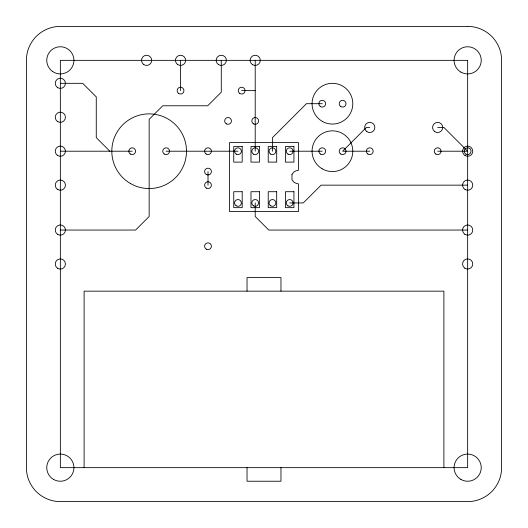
<?xml version="1.0" encoding="UTF-8"?>
<svg xmlns="http://www.w3.org/2000/svg" width="528" height="528" viewBox="0 0 528 528"><rect width="100%" height="100%" fill="white"/><g stroke="black" fill="none" stroke-linecap="round" stroke-linejoin="round"><path stroke-width="0.79" d="M60.344 83.325L82.685 83.325L96.268 96.901L96.268 137.63L109.844 151.213M241.639 90.631L255.215 90.631M322.245 103.693L306.398 103.693L272.461 137.63L272.461 151.213M369.765 127.453L366.373 127.453L342.613 151.213L369.765 151.213M437.653 127.453L443.896 127.453L467.656 151.213L437.653 151.213M60.344 151.213L132.185 151.213M166.129 151.213L237.97 151.213M289.7 151.213L322.245 151.213M467.656 185.15L321.064 185.15L303.277 202.937L289.7 202.937M60.344 230.056L135.584 230.056L149.16 216.48L149.16 119.354L162.736 105.778L207.695 105.778L221.272 92.202L221.272 60.344M467.656 230.056L268.792 230.056L255.215 216.48L255.215 202.937M443.896 467.656L443.896 291.152L84.104 291.152L84.104 467.656M280.969 291.152L280.969 277.576L247.031 277.576L247.031 291.152M280.969 467.656L280.969 481.232L247.031 481.232L247.031 467.656M255.215 60.344L255.215 151.213M208.006 171.574L208.006 185.15M180.543 60.344L180.543 90.631M291.977 174.471L291.977 179.678L293.608 181.955L295.885 183.256L298.485 183.902L298.485 211.556L229.515 211.556L229.515 142.586L298.485 142.586L298.485 170.24L295.885 170.894L293.608 172.194L291.977 174.471M467.656 26.4L60.344 26.4A33.944 33.944 0 0 0 26.4 60.344L26.4 467.656A33.944 33.944 0 0 0 60.344 501.6L467.656 501.6A33.944 33.944 0 0 0 501.6 467.656L501.6 60.344A33.944 33.944 0 0 0 467.656 26.4M467.656 60.344L60.344 60.344L60.344 467.656L467.656 467.656L467.656 60.344M242.2 146.494L233.746 146.494L233.746 162.109L242.2 162.109L242.2 146.494M259.446 146.494L250.985 146.494L250.985 162.109L259.446 162.109L259.446 146.494M276.685 146.494L268.231 146.494L268.231 162.109L276.685 162.109L276.685 146.494M293.931 146.494L285.47 146.494L285.47 162.109L293.931 162.109L293.931 146.494M242.2 191.71L233.746 191.71L233.746 207.656L242.2 207.656L242.2 191.71M259.446 191.71L250.985 191.71L250.985 207.656L259.446 207.656L259.446 191.71M276.685 191.71L268.231 191.71L268.231 207.656L276.685 207.656L276.685 191.71M293.931 191.71L285.47 191.71L285.47 207.656L293.931 207.656L293.931 191.71M340.712 154.018A3.392 3.392 0 0 0 345.998 151.45A3.392 3.392 0 0 0 341.128 148.157A3.392 3.392 0 0 0 340.712 154.018M320.344 154.018A3.392 3.392 0 0 0 325.631 151.45A3.392 3.392 0 0 0 320.76 148.157A3.392 3.392 0 0 0 320.344 154.018M288.004 205.88A3.392 3.392 0 0 0 293.093 202.937A3.392 3.392 0 0 0 288.004 200A3.392 3.392 0 0 0 288.004 205.88M270.758 205.88A3.392 3.392 0 0 0 275.854 202.937A3.392 3.392 0 0 0 270.758 200A3.392 3.392 0 0 0 270.758 205.88M253.519 205.88A3.392 3.392 0 0 0 258.608 202.937A3.392 3.392 0 0 0 253.519 200A3.392 3.392 0 0 0 253.519 205.88M236.069 205.748A3.392 3.392 0 0 0 241.355 203.181A3.392 3.392 0 0 0 236.491 199.888A3.392 3.392 0 0 0 236.069 205.748M288.004 154.15A3.392 3.392 0 0 0 293.093 151.213A3.392 3.392 0 0 0 288.004 148.269A3.392 3.392 0 0 0 288.004 154.15M270.758 154.15A3.392 3.392 0 0 0 275.854 151.213A3.392 3.392 0 0 0 270.758 148.269A3.392 3.392 0 0 0 270.758 154.15M253.519 154.15A3.392 3.392 0 0 0 258.608 151.213A3.392 3.392 0 0 0 253.519 148.269A3.392 3.392 0 0 0 253.519 154.15M236.273 154.15A3.392 3.392 0 0 0 241.369 151.213A3.392 3.392 0 0 0 236.273 148.269A3.392 3.392 0 0 0 236.273 154.15M130.489 183.546A37.336 37.336 0 0 0 186.496 151.213A37.336 37.336 0 0 0 130.489 118.873A37.336 37.336 0 0 0 130.489 183.546M164.228 154.018A3.392 3.392 0 0 0 169.514 151.45A3.392 3.392 0 0 0 164.644 148.157A3.392 3.392 0 0 0 164.228 154.018M130.284 154.018A3.392 3.392 0 0 0 135.571 151.45A3.392 3.392 0 0 0 130.706 148.157A3.392 3.392 0 0 0 130.284 154.018M322.245 168.848A20.368 20.368 0 0 0 352.796 151.213A20.368 20.368 0 0 0 322.245 133.571A20.368 20.368 0 0 0 322.245 168.848M435.752 154.018A3.392 3.392 0 0 0 441.038 151.45A3.392 3.392 0 0 0 436.168 148.157A3.392 3.392 0 0 0 435.752 154.018M367.864 154.018A3.392 3.392 0 0 0 373.151 151.45A3.392 3.392 0 0 0 368.28 148.157A3.392 3.392 0 0 0 367.864 154.018M465.96 154.15A3.392 3.392 0 0 0 471.049 151.213A3.392 3.392 0 0 0 465.96 148.269A3.392 3.392 0 0 0 465.96 154.15M206.105 154.018A3.392 3.392 0 0 0 211.391 151.45A3.392 3.392 0 0 0 206.521 148.157A3.392 3.392 0 0 0 206.105 154.018M52.734 71.584A13.576 13.576 0 0 0 73.887 61.314A13.576 13.576 0 0 0 54.41 48.127A13.576 13.576 0 0 0 52.734 71.584M53.552 479.417A13.576 13.576 0 0 0 73.92 467.656A13.576 13.576 0 0 0 53.552 455.902A13.576 13.576 0 0 0 53.552 479.417M460.871 479.417A13.576 13.576 0 0 0 481.232 467.656A13.576 13.576 0 0 0 460.871 455.902A13.576 13.576 0 0 0 460.871 479.417M460.871 72.098A13.576 13.576 0 0 0 481.232 60.344A13.576 13.576 0 0 0 460.871 48.583A13.576 13.576 0 0 0 460.871 72.098M57.796 155.621A5.089 5.089 0 0 0 65.432 151.213A5.089 5.089 0 0 0 57.796 146.797A5.089 5.089 0 0 0 57.796 155.621M465.109 155.621A5.089 5.089 0 0 0 472.751 151.213A5.089 5.089 0 0 0 465.109 146.797A5.089 5.089 0 0 0 465.109 155.621M252.668 64.753A5.089 5.089 0 0 0 260.304 60.344A5.089 5.089 0 0 0 252.668 55.935A5.089 5.089 0 0 0 252.668 64.753M464.805 234.274A5.089 5.089 0 0 0 472.738 230.419A5.089 5.089 0 0 0 465.432 225.476A5.089 5.089 0 0 0 464.805 234.274M322.245 121.328A20.368 20.368 0 0 0 352.796 103.693A20.368 20.368 0 0 0 322.245 86.051A20.368 20.368 0 0 0 322.245 121.328M320.344 106.498A3.392 3.392 0 0 0 325.631 103.93A3.392 3.392 0 0 0 320.76 100.637A3.392 3.392 0 0 0 320.344 106.498M340.712 106.498A3.392 3.392 0 0 0 345.998 103.93A3.392 3.392 0 0 0 341.128 100.637A3.392 3.392 0 0 0 340.712 106.498M253.519 123.862A3.392 3.392 0 0 0 258.608 120.919A3.392 3.392 0 0 0 253.519 117.982A3.392 3.392 0 0 0 253.519 123.862M226.367 123.862A3.392 3.392 0 0 0 231.455 120.919A3.392 3.392 0 0 0 226.367 117.982A3.392 3.392 0 0 0 226.367 123.862M206.309 249.19A3.392 3.392 0 0 0 211.398 246.253A3.392 3.392 0 0 0 206.309 243.309A3.392 3.392 0 0 0 206.309 249.19M206.309 188.093A3.392 3.392 0 0 0 211.398 185.15A3.392 3.392 0 0 0 206.309 182.213A3.392 3.392 0 0 0 206.309 188.093M206.309 174.517A3.392 3.392 0 0 0 211.398 171.574A3.392 3.392 0 0 0 206.309 168.637A3.392 3.392 0 0 0 206.309 174.517M366.914 131.663A5.089 5.089 0 0 0 374.847 127.816A5.089 5.089 0 0 0 367.541 122.872A5.089 5.089 0 0 0 366.914 131.663M434.795 131.663A5.089 5.089 0 0 0 442.728 127.816A5.089 5.089 0 0 0 435.428 122.872A5.089 5.089 0 0 0 434.795 131.663M57.796 189.559A5.089 5.089 0 0 0 65.432 185.15A5.089 5.089 0 0 0 57.796 180.741A5.089 5.089 0 0 0 57.796 189.559M218.42 64.561A5.089 5.089 0 0 0 226.354 60.707A5.089 5.089 0 0 0 219.047 55.763A5.089 5.089 0 0 0 218.42 64.561M178.642 93.443A3.392 3.392 0 0 0 183.929 90.875A3.392 3.392 0 0 0 179.058 87.575A3.392 3.392 0 0 0 178.642 93.443M239.738 93.443A3.392 3.392 0 0 0 245.025 90.875A3.392 3.392 0 0 0 240.154 87.575A3.392 3.392 0 0 0 239.738 93.443M143.748 64.561A5.089 5.089 0 0 0 151.675 60.707A5.089 5.089 0 0 0 144.375 55.763A5.089 5.089 0 0 0 143.748 64.561M177.685 64.561A5.089 5.089 0 0 0 185.618 60.707A5.089 5.089 0 0 0 178.319 55.763A5.089 5.089 0 0 0 177.685 64.561M464.805 268.178A5.089 5.089 0 0 0 472.738 264.33A5.089 5.089 0 0 0 465.432 259.387A5.089 5.089 0 0 0 464.805 268.178M465.109 189.559A5.089 5.089 0 0 0 472.751 185.15A5.089 5.089 0 0 0 465.109 180.741A5.089 5.089 0 0 0 465.109 189.559M57.796 234.465A5.089 5.089 0 0 0 65.432 230.056A5.089 5.089 0 0 0 57.796 225.647A5.089 5.089 0 0 0 57.796 234.465M57.796 268.409A5.089 5.089 0 0 0 65.432 264A5.089 5.089 0 0 0 57.796 259.591A5.089 5.089 0 0 0 57.796 268.409M57.796 121.678A5.089 5.089 0 0 0 65.432 117.269A5.089 5.089 0 0 0 57.796 112.86A5.089 5.089 0 0 0 57.796 121.678M57.796 87.734A5.089 5.089 0 0 0 65.432 83.325A5.089 5.089 0 0 0 57.796 78.916A5.089 5.089 0 0 0 57.796 87.734"/></g></svg>
